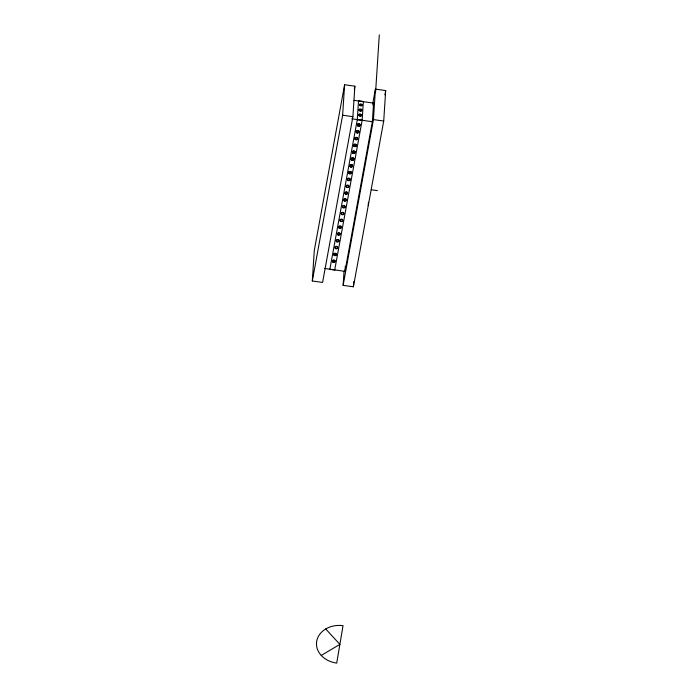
<?xml version="1.0" encoding="UTF-8"?>
<svg xmlns="http://www.w3.org/2000/svg" width="698" height="698" viewBox="0 0 698 698"><rect width="100%" height="100%" fill="white"/><g stroke="black" fill="none" stroke-linecap="round" stroke-linejoin="round"><path stroke-width="1.05" d="M312.311 280.98L314.283 250.503L344.603 84.737L354.872 86.194L352.9 116.671L322.581 282.437L312.311 280.98L342.631 115.214L344.603 84.737M334.778 269.969L329.84 269.358L357.297 119.559M372.68 104.081L375.419 89.108L385.689 90.566L383.717 121.042L353.397 286.808L343.128 285.351L344.009 271.688M324.439 268.442L344.986 271.356L345.318 266.182M362.14 120.326L363.37 101.507L358.51 100.817L357.289 119.637L362.14 120.326L334.691 270.047M353.397 286.808L353.738 281.556M344.986 271.356L372.357 121.714L373.561 103.103L354.043 100.329M343.128 285.351L373.447 119.585L375.419 89.108M368.256 205.552L368.474 202.289M375.637 91.421L379.293 34.9M354.287 89.405L354.872 86.194M373.168 105.241L373.561 103.103M384.903 94.841L385.689 90.566M321.246 655.439L339.882 644.376L343.041 625.661A23.427 18.951 3.7 0 0 316.691 641.305A23.427 18.951 3.7 0 0 336.724 663.1L339.882 644.376L325.713 628.968M342.631 115.214L352.9 116.671M373.447 119.585L383.717 121.042M351.809 118.8L372.357 121.714M371.319 189.76L377.391 190.624M361.224 115.039A1.3 0.759 10.4 0 1 360.587 116.025A1.3 0.759 10.4 0 1 358.859 115.344A1.3 0.759 10.4 0 1 359.802 114.472M360.465 114.568A1.3 0.759 10.4 0 1 361.032 114.847M361.241 114.952A1.3 0.759 10.4 0 1 360.596 115.947A1.3 0.759 10.4 0 1 358.877 115.266A1.3 0.759 10.4 0 1 359.819 114.393M360.482 114.489A1.3 0.759 10.4 0 1 361.041 114.769M361.128 104.473A1.3 0.759 10.4 0 1 361.896 105.642A1.3 0.759 10.4 0 1 359.976 105.677A1.3 0.759 10.4 0 1 359.88 104.491M361.11 109.595A1.3 0.759 10.4 0 1 361.381 110.799A1.3 0.759 10.4 0 1 359.409 110.52A1.3 0.759 10.4 0 1 359.828 109.42M361.093 109.682A1.3 0.759 10.4 0 1 361.363 110.877A1.3 0.759 10.4 0 1 359.391 110.598A1.3 0.759 10.4 0 1 359.81 109.499M359.234 125.788A1.3 1.047 3.7 0 0 359.732 124.122A1.3 1.047 3.7 0 0 357.62 124.27A1.3 1.047 3.7 0 0 358.571 125.832A1.3 1.047 3.7 0 1 357.612 124.331A1.3 1.047 3.7 0 1 359.723 124.183A1.3 1.047 3.7 0 1 359.234 125.849M345.091 193.276A1.3 1.047 3.7 0 1 346.26 191.863A1.3 1.047 3.7 0 1 347.534 193.276A1.3 1.047 3.7 0 1 345.493 193.721M342.378 214.391A1.3 1.047 3.7 0 1 341.418 212.829A1.3 1.047 3.7 0 1 343.538 212.681A1.3 1.047 3.7 0 1 343.041 214.347M338.312 234.746A1.3 1.047 3.7 0 1 337.745 233.184A1.3 1.047 3.7 0 1 339.717 233.045A1.3 1.047 3.7 0 1 339.603 234.65M338.975 234.842A1.3 1.047 3.7 0 1 338.635 234.825M343.006 207.35A1.3 1.047 3.7 0 1 342.866 205.797A1.3 1.047 3.7 0 1 344.777 205.866A1.3 1.047 3.7 0 1 344.585 207.402M347.36 187.143A1.3 1.047 3.7 0 1 346.409 185.581A1.3 1.047 3.7 0 1 348.52 185.432A1.3 1.047 3.7 0 1 348.023 187.099M340.842 227.836A1.3 1.047 3.7 0 1 338.8 227.164A1.3 1.047 3.7 0 1 340.371 225.96A1.3 1.047 3.7 0 1 341.086 227.653M354.209 146.1A1.3 1.047 3.7 0 1 354.436 144.338A1.3 1.047 3.7 0 1 356.312 145.297A1.3 1.047 3.7 0 1 354.505 146.248M354.218 146.039A1.3 1.047 3.7 0 1 354.34 144.32A1.3 1.047 3.7 0 1 356.294 145.053A1.3 1.047 3.7 0 1 354.828 146.266M352.01 159.877A1.3 1.047 3.7 0 1 351.583 158.176A1.3 1.047 3.7 0 1 353.694 158.411A1.3 1.047 3.7 0 1 352.682 159.903M352.673 159.964A1.3 1.047 3.7 0 0 353.685 158.472A1.3 1.047 3.7 0 0 351.583 158.176A1.3 1.047 3.7 0 0 352.019 159.816M347.979 180.163A1.3 1.047 3.7 0 1 347.927 178.548A1.3 1.047 3.7 0 1 349.899 178.767A1.3 1.047 3.7 0 1 349.27 180.285M349.27 180.346A1.3 1.047 3.7 0 0 349.89 178.828A1.3 1.047 3.7 0 0 347.927 178.548A1.3 1.047 3.7 0 0 347.988 180.101M354.252 153.098A1.3 1.047 3.7 0 0 354.741 151.431A1.3 1.047 3.7 0 0 352.638 151.518A1.3 1.047 3.7 0 0 353.589 153.08A1.3 1.047 3.7 0 1 352.63 151.579A1.3 1.047 3.7 0 1 354.741 151.431A1.3 1.047 3.7 0 1 354.252 153.037M349.524 173.497A1.3 1.047 3.7 0 0 351.33 172.546A1.3 1.047 3.7 0 0 349.454 171.586A1.3 1.047 3.7 0 0 349.227 173.348A1.3 1.047 3.7 0 1 349.096 171.743A1.3 1.047 3.7 0 1 351.007 171.804A1.3 1.047 3.7 0 1 350.815 173.34M350.518 173.47A1.3 1.047 3.7 0 1 349.524 173.436M356.303 132.035A1.3 1.047 3.7 0 1 357.585 130.622A1.3 1.047 3.7 0 1 358.65 132.192A1.3 1.047 3.7 0 1 356.469 132.271M356.303 131.974A1.3 1.047 3.7 0 1 357.594 130.561A1.3 1.047 3.7 0 1 358.659 132.131A1.3 1.047 3.7 0 1 356.469 132.21M333.33 261.994A1.3 1.047 3.7 0 1 332.763 260.433A1.3 1.047 3.7 0 1 334.735 260.293A1.3 1.047 3.7 0 1 334.612 261.898M334.325 262.029A1.3 1.047 3.7 0 1 333.653 262.073M334.045 254.831A1.3 1.047 3.7 0 1 334.229 253.418A1.3 1.047 3.7 0 1 335.982 253.479A1.3 1.047 3.7 0 1 336.104 254.901M335.86 255.084A1.3 1.047 3.7 0 1 334.281 255.032M337.352 248.087A1.3 1.047 3.7 0 1 335.171 247.86A1.3 1.047 3.7 0 1 336.296 246.359A1.3 1.047 3.7 0 1 337.527 247.86M337.387 241.639A1.3 1.047 3.7 0 1 336.436 240.077A1.3 1.047 3.7 0 1 338.547 239.929A1.3 1.047 3.7 0 1 338.059 241.595M359.889 105.136A1.3 0.759 10.4 0 0 362.053 105.093A1.3 0.759 10.4 0 0 360.543 103.941A1.3 0.759 10.4 0 0 359.889 105.136M359.566 110.144A1.3 0.759 10.4 0 0 361.73 110.101A1.3 0.759 10.4 0 0 360.22 108.949A1.3 0.759 10.4 0 0 359.566 110.144M359.234 115.153A1.3 0.759 10.4 0 0 361.407 115.118A1.3 0.759 10.4 0 0 359.898 113.957A1.3 0.759 10.4 0 0 359.234 115.153M345.466 194.105A1.3 1.047 3.7 0 0 347.56 193.486A1.3 1.047 3.7 0 0 345.798 192.308A1.3 1.047 3.7 0 0 345.466 194.105M341.732 214.539A1.3 1.047 3.7 0 0 343.826 213.92A1.3 1.047 3.7 0 0 342.064 212.75A1.3 1.047 3.7 0 0 341.732 214.539M344.245 200.535A1.3 1.047 3.7 0 0 346.339 199.916A1.3 1.047 3.7 0 0 344.576 198.738A1.3 1.047 3.7 0 0 344.245 200.535M344.227 200.919A1.3 1.047 3.7 0 0 346.313 200.291A1.3 1.047 3.7 0 0 344.55 199.122A1.3 1.047 3.7 0 0 344.227 200.919M337.998 234.982A1.3 1.047 3.7 0 0 340.083 234.354A1.3 1.047 3.7 0 0 338.321 233.184A1.3 1.047 3.7 0 0 337.998 234.982M342.98 207.734A1.3 1.047 3.7 0 0 345.065 207.105A1.3 1.047 3.7 0 0 343.303 205.936A1.3 1.047 3.7 0 0 342.98 207.734M346.714 187.291A1.3 1.047 3.7 0 0 348.808 186.671A1.3 1.047 3.7 0 0 347.046 185.502A1.3 1.047 3.7 0 0 346.714 187.291M340.511 220.969A1.3 1.047 3.7 0 0 342.605 220.35A1.3 1.047 3.7 0 0 340.842 219.181A1.3 1.047 3.7 0 0 340.511 220.969M340.484 221.353A1.3 1.047 3.7 0 0 342.578 220.734A1.3 1.047 3.7 0 0 340.816 219.556A1.3 1.047 3.7 0 0 340.484 221.353M339.237 228.167A1.3 1.047 3.7 0 0 341.331 227.539A1.3 1.047 3.7 0 0 339.568 226.37A1.3 1.047 3.7 0 0 339.237 228.167M354.191 146.423A1.3 1.047 3.7 0 0 356.285 145.795A1.3 1.047 3.7 0 0 354.523 144.626A1.3 1.047 3.7 0 0 354.191 146.423M355.457 139.286A1.3 1.047 3.7 0 0 357.551 138.666A1.3 1.047 3.7 0 0 355.788 137.436A1.3 1.047 3.7 0 0 355.465 139.225A1.3 1.047 3.7 0 0 357.551 138.605A1.3 1.047 3.7 0 0 355.788 137.497A1.3 1.047 3.7 0 0 355.457 139.286M355.439 139.609A1.3 1.047 3.7 0 0 357.524 138.989A1.3 1.047 3.7 0 0 355.762 137.811A1.3 1.047 3.7 0 0 355.439 139.609M351.696 160.043A1.3 1.047 3.7 0 0 353.79 159.423A1.3 1.047 3.7 0 0 352.028 158.254A1.3 1.047 3.7 0 0 351.696 160.043M347.962 180.485A1.3 1.047 3.7 0 0 350.056 179.857A1.3 1.047 3.7 0 0 348.293 178.688A1.3 1.047 3.7 0 0 347.962 180.485M352.944 153.237A1.3 1.047 3.7 0 0 355.038 152.609A1.3 1.047 3.7 0 0 353.275 151.44A1.3 1.047 3.7 0 0 352.944 153.237M349.209 173.671A1.3 1.047 3.7 0 0 351.295 173.043A1.3 1.047 3.7 0 0 349.532 171.874A1.3 1.047 3.7 0 0 349.209 173.671M350.475 166.534A1.3 1.047 3.7 0 0 352.569 165.915A1.3 1.047 3.7 0 0 350.806 164.684A1.3 1.047 3.7 0 0 350.475 166.473A1.3 1.047 3.7 0 0 352.569 165.854A1.3 1.047 3.7 0 0 350.806 164.745A1.3 1.047 3.7 0 0 350.475 166.534M350.457 166.857A1.3 1.047 3.7 0 0 352.542 166.237A1.3 1.047 3.7 0 0 350.78 165.06A1.3 1.047 3.7 0 0 350.457 166.857M356.687 132.794A1.3 1.047 3.7 0 0 358.772 132.175A1.3 1.047 3.7 0 0 357.01 131.006A1.3 1.047 3.7 0 0 356.687 132.794M357.926 125.989A1.3 1.047 3.7 0 0 360.02 125.361A1.3 1.047 3.7 0 0 358.257 124.192A1.3 1.047 3.7 0 0 357.926 125.989M333.016 262.23A1.3 1.047 3.7 0 0 335.101 261.602A1.3 1.047 3.7 0 0 333.339 260.433A1.3 1.047 3.7 0 0 333.016 262.23M334.255 255.416A1.3 1.047 3.7 0 0 336.349 254.787A1.3 1.047 3.7 0 0 334.586 253.618A1.3 1.047 3.7 0 0 334.255 255.416M335.502 248.601A1.3 1.047 3.7 0 0 337.596 247.982A1.3 1.047 3.7 0 0 335.834 246.804A1.3 1.047 3.7 0 0 335.502 248.601M336.75 241.787A1.3 1.047 3.7 0 0 338.835 241.168A1.3 1.047 3.7 0 0 337.082 239.999A1.3 1.047 3.7 0 0 336.75 241.787"/></g></svg>
